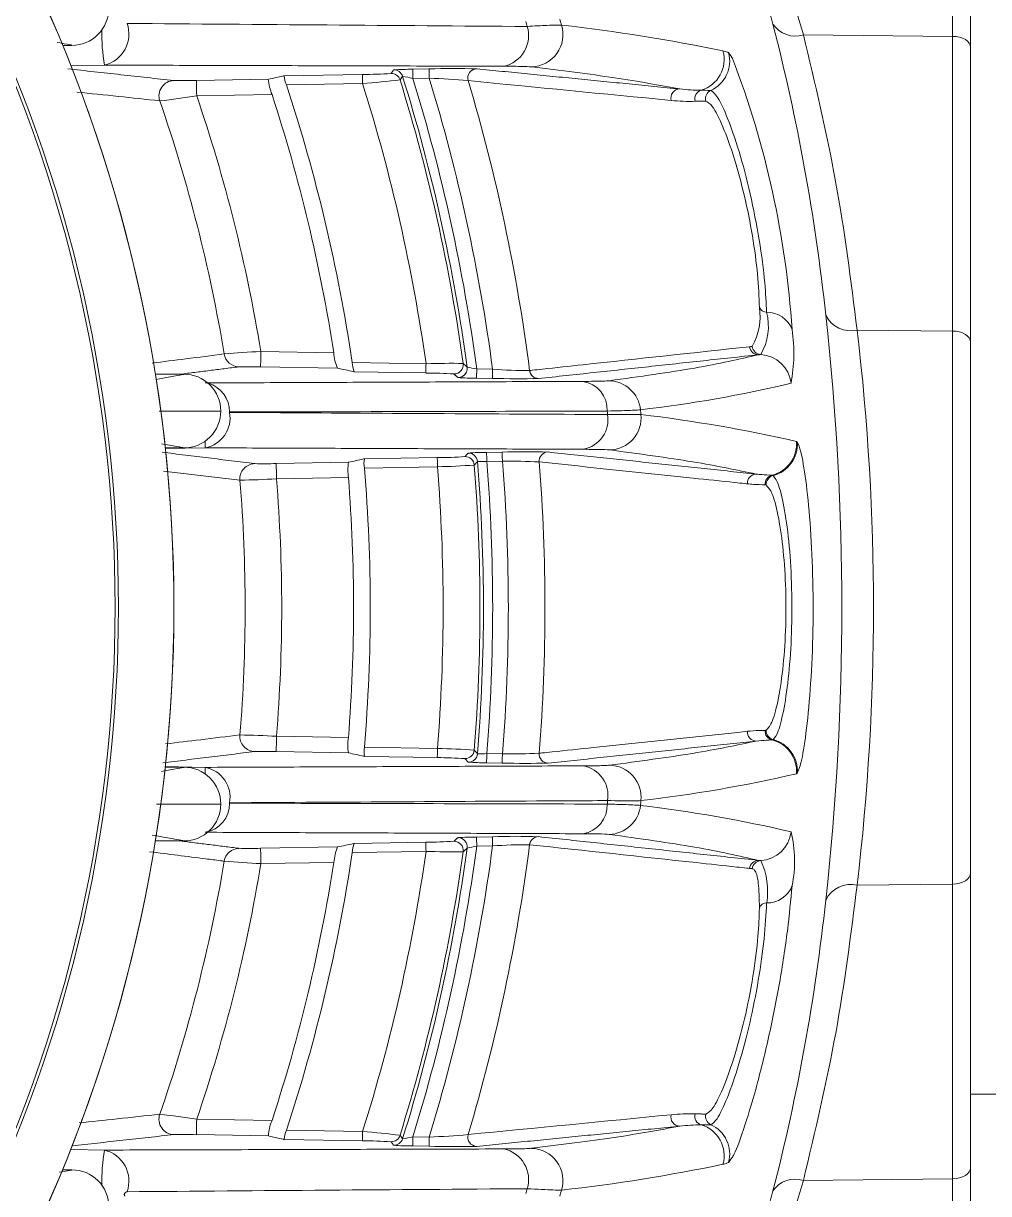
# Model space of a CAD drawing. Extents: x 7 to 113, y 1 to 87.
# Drawn here: x 109.13 to 110.702, y 35.864 to 37.77 of the extents above; entities that cross this region are included whole.
import ezdxf

# ---------------------------------------------------------------- set-up
doc = ezdxf.new("R2010")
doc.units = 0
doc.header["$MEASUREMENT"] = 0
doc.layers.add('OBJECT', color=7, linetype='CONTINUOUS')

msp = doc.modelspace()

# ---------------------------------------------------------------- linework, layer by layer
at = {"layer": 'OBJECT', "lineweight": 15}
for p, q in [((110.6727, 44.9982), (110.6727, 37.1767)), ((110.6432, 37.7485), (110.6432, 37.8687)), ((109.1943, 37.7338), (109.2092, 37.7338)), ((110.4004, 37.7511), (110.6432, 37.7485)), ((110.6432, 37.2685), (110.6432, 37.7485)), ((109.2622, 37.7016), (109.2077, 37.7007)), ((109.7642, 37.695), (109.7907, 37.6954)), ((109.412, 37.6766), (109.5291, 37.6786)), ((109.5549, 37.6843), (109.6823, 37.6865)), ((109.7435, 37.6776), (109.7477, 37.6834)), ((109.791, 37.6804), (109.7644, 37.68)), ((109.6826, 37.6715), (109.5585, 37.6694)), ((109.5351, 37.6537), (109.4124, 37.6516)), ((110.4879, 37.2702), (110.6432, 37.2685)), ((110.6432, 36.3679), (110.6432, 37.2685)), ((109.5169, 37.2352), (109.6357, 37.2331)), ((109.6417, 37.208), (109.5164, 37.2102)), ((109.6655, 37.2174), (109.7859, 37.2153)), ((109.7856, 37.2003), (109.669, 37.2023)), ((109.8685, 37.2068), (109.8942, 37.2064)), ((109.3452, 37.1982), (109.3916, 37.1982)), ((109.894, 37.1914), (109.8682, 37.1918)), ((110.6727, 37.1767), (110.6727, 36.4597)), ((109.3613, 37.0782), (109.3916, 37.0782)), ((109.4263, 37.0784), (109.3614, 37.0773)), ((109.8845, 37.071), (109.91, 37.0714)), ((109.5419, 37.0528), (109.6596, 37.0548)), ((109.6854, 37.0605), (109.8042, 37.0626)), ((109.8045, 37.0476), (109.6854, 37.0455)), ((109.9102, 37.0564), (109.8847, 37.056)), ((109.4827, 37.0257), (109.3586, 37.0406)), ((109.6595, 37.0298), (109.5423, 37.0278)), ((109.5423, 36.6087), (109.6595, 36.6066)), ((109.6854, 36.5909), (109.8045, 36.5889)), ((109.6596, 36.5816), (109.5419, 36.5837)), ((109.8042, 36.5739), (109.6854, 36.5759)), ((109.8847, 36.5805), (109.9102, 36.58)), ((109.3612, 36.5582), (109.3916, 36.5582)), ((109.4263, 36.558), (109.3613, 36.5592)), ((109.91, 36.565), (109.8845, 36.5655)), ((110.6727, 36.4597), (110.6727, 36.0256)), ((109.3451, 36.4382), (109.3916, 36.4382)), ((109.8682, 36.4446), (109.894, 36.4451)), ((109.5164, 36.4262), (109.6417, 36.4284)), ((109.7859, 36.4212), (109.6655, 36.4191)), ((109.669, 36.4341), (109.7856, 36.4362)), ((109.8464, 36.4207), (109.8529, 36.4265)), ((109.8942, 36.4301), (109.8685, 36.4296)), ((109.6357, 36.4033), (109.5169, 36.4012)), ((110.4879, 36.3663), (110.6432, 36.3679)), ((110.6432, 35.8879), (110.6432, 36.3679)), ((110.6727, 36.0256), (110.8607, 36.0256)), ((110.6727, 36.0256), (110.6727, 35.8093)), ((109.4124, 35.9849), (109.5351, 35.9827)), ((109.5585, 35.9671), (109.6826, 35.9649)), ((109.5291, 35.9578), (109.412, 35.9599)), ((109.6823, 35.9499), (109.5549, 35.9521)), ((109.7907, 35.941), (109.7642, 35.9415)), ((109.7644, 35.9565), (109.791, 35.956)), ((109.2622, 35.9348), (109.2073, 35.9358)), ((109.1939, 35.9026), (109.2092, 35.9026)), ((110.4004, 35.8854), (110.6432, 35.8879)), ((110.6432, 35.7677), (110.6432, 35.8879))]:
    msp.add_line(p, q, dxfattribs=at)
at = {"layer": 'OBJECT', "lineweight": 15, "flags": 128}
for points in [[(109.1853, 37.7385), (109.1895, 37.7377), (109.1967, 37.7364), (109.2013, 37.7356), (109.2043, 37.735), (109.2062, 37.7346), (109.2074, 37.7344), (109.2082, 37.7342), (109.2087, 37.7341), (109.209, 37.734), (109.2092, 37.7339), (109.2092, 37.7339), (109.2093, 37.7339), (109.2093, 37.7339), (109.2093, 37.7339), (109.2093, 37.7339), (109.2093, 37.7339), (109.2093, 37.7338), (109.2093, 37.7338), (109.2092, 37.7338), (109.2092, 37.7338), (109.2092, 37.7338), (109.2092, 37.7338), (109.2092, 37.7338), (109.2092, 37.7338), (109.2092, 37.7338), (109.2092, 37.7338)], [(110.6727, 37.7305), (110.6721, 37.734), (110.6705, 37.7373), (110.6677, 37.7404), (110.6641, 37.7432), (110.6596, 37.7454), (110.6545, 37.7471), (110.649, 37.7481), (110.6432, 37.7485)], [(109.7644, 37.68), (109.7644, 37.6829), (109.7643, 37.6856), (109.7643, 37.6882), (109.7643, 37.6905), (109.7642, 37.6923), (109.7642, 37.6937), (109.7642, 37.6946), (109.7642, 37.695)], [(109.791, 37.6804), (109.7909, 37.6833), (109.7909, 37.6861), (109.7908, 37.6887), (109.7908, 37.6909), (109.7907, 37.6928), (109.7907, 37.6942), (109.7907, 37.6951), (109.7907, 37.6954)], [(109.4124, 37.6516), (109.4123, 37.6564), (109.4123, 37.6611), (109.4122, 37.6653), (109.4121, 37.6691), (109.4121, 37.6722), (109.412, 37.6746), (109.412, 37.676), (109.412, 37.6766)], [(109.6826, 37.6715), (109.6825, 37.6744), (109.6825, 37.6772), (109.6824, 37.6798), (109.6824, 37.6821), (109.6823, 37.6839), (109.6823, 37.6853), (109.6823, 37.6862), (109.6823, 37.6865)], [(110.6727, 37.2505), (110.6721, 37.254), (110.6705, 37.2574), (110.6677, 37.2604), (110.6641, 37.2632), (110.6596, 37.2654), (110.6545, 37.2671), (110.649, 37.2681), (110.6432, 37.2685)], [(109.5169, 37.2352), (109.5168, 37.2304), (109.5167, 37.2257), (109.5166, 37.2214), (109.5166, 37.2177), (109.5165, 37.2146), (109.5165, 37.2122), (109.5165, 37.2108), (109.5164, 37.2102)], [(109.7856, 37.2003), (109.7856, 37.2006), (109.7856, 37.2015), (109.7856, 37.2029), (109.7857, 37.2048), (109.7857, 37.207), (109.7858, 37.2096), (109.7858, 37.2124), (109.7859, 37.2153)], [(109.8682, 37.1918), (109.8682, 37.1922), (109.8682, 37.1931), (109.8682, 37.1945), (109.8683, 37.1963), (109.8683, 37.1986), (109.8684, 37.2012), (109.8684, 37.2039), (109.8685, 37.2068)], [(109.894, 37.1914), (109.894, 37.1917), (109.894, 37.1926), (109.894, 37.194), (109.894, 37.1959), (109.8941, 37.1981), (109.8941, 37.2007), (109.8942, 37.2035), (109.8942, 37.2064)], [(109.3459, 37.1898), (109.3517, 37.1908), (109.3658, 37.1933), (109.3751, 37.1949), (109.3811, 37.196), (109.385, 37.1967), (109.3876, 37.1972), (109.3892, 37.1976), (109.3902, 37.1978), (109.3909, 37.1979), (109.3913, 37.198), (109.3915, 37.1981), (109.3917, 37.1981), (109.3917, 37.1982), (109.3918, 37.1982), (109.3918, 37.1982), (109.3918, 37.1982), (109.3918, 37.1982), (109.3917, 37.1982), (109.3917, 37.1982), (109.3917, 37.1982), (109.3917, 37.1982), (109.3917, 37.1982), (109.3917, 37.1982), (109.3916, 37.1982), (109.3916, 37.1982), (109.3916, 37.1982), (109.3916, 37.1982), (109.3916, 37.1982)], [(109.3552, 37.085), (109.3612, 37.084), (109.372, 37.0821), (109.3791, 37.0808), (109.3837, 37.0799), (109.3867, 37.0794), (109.3887, 37.079), (109.3899, 37.0787), (109.3907, 37.0786), (109.3912, 37.0785), (109.3915, 37.0784), (109.3916, 37.0783), (109.3917, 37.0783), (109.3918, 37.0783), (109.3918, 37.0783), (109.3918, 37.0782), (109.3918, 37.0782), (109.3917, 37.0782), (109.3917, 37.0782), (109.3917, 37.0782), (109.3917, 37.0782), (109.3917, 37.0782), (109.3917, 37.0782), (109.3917, 37.0782), (109.3916, 37.0782), (109.3916, 37.0782), (109.3916, 37.0782), (109.3916, 37.0782)], [(109.8847, 37.056), (109.8847, 37.0589), (109.8846, 37.0617), (109.8846, 37.0642), (109.8845, 37.0665), (109.8845, 37.0684), (109.8845, 37.0698), (109.8845, 37.0706), (109.8845, 37.071)], [(109.9102, 37.0564), (109.9102, 37.0593), (109.9101, 37.0621), (109.9101, 37.0647), (109.9101, 37.0669), (109.91, 37.0688), (109.91, 37.0702), (109.91, 37.0711), (109.91, 37.0714)], [(109.5423, 37.0278), (109.5422, 37.0326), (109.5421, 37.0372), (109.5421, 37.0415), (109.542, 37.0453), (109.5419, 37.0484), (109.5419, 37.0507), (109.5419, 37.0522), (109.5419, 37.0528)], [(109.8045, 37.0476), (109.8044, 37.0505), (109.8044, 37.0533), (109.8043, 37.0558), (109.8043, 37.0581), (109.8042, 37.06), (109.8042, 37.0614), (109.8042, 37.0623), (109.8042, 37.0626)], [(109.5423, 36.6087), (109.5422, 36.6038), (109.5421, 36.5992), (109.5421, 36.5949), (109.542, 36.5912), (109.5419, 36.588), (109.5419, 36.5857), (109.5419, 36.5842), (109.5419, 36.5837)], [(109.8042, 36.5739), (109.8042, 36.5742), (109.8042, 36.5751), (109.8042, 36.5765), (109.8043, 36.5783), (109.8043, 36.5806), (109.8044, 36.5832), (109.8044, 36.586), (109.8045, 36.5889)], [(109.8684, 36.5753), (109.8692, 36.5775), (109.8697, 36.5803)], [(109.8845, 36.5655), (109.8845, 36.5658), (109.8845, 36.5667), (109.8845, 36.5681), (109.8845, 36.57), (109.8846, 36.5722), (109.8846, 36.5748), (109.8847, 36.5776), (109.8847, 36.5805)], [(109.91, 36.565), (109.91, 36.5654), (109.91, 36.5662), (109.91, 36.5676), (109.9101, 36.5695), (109.9101, 36.5718), (109.9101, 36.5743), (109.9102, 36.5771), (109.9102, 36.58)], [(109.3552, 36.5514), (109.3658, 36.5533), (109.3751, 36.5549), (109.3811, 36.556), (109.385, 36.5567), (109.3876, 36.5572), (109.3892, 36.5576), (109.3902, 36.5578), (109.3909, 36.5579), (109.3913, 36.558), (109.3915, 36.5581), (109.3917, 36.5581), (109.3917, 36.5582), (109.3918, 36.5582), (109.3918, 36.5582), (109.3918, 36.5582), (109.3918, 36.5582), (109.3917, 36.5582), (109.3917, 36.5582), (109.3917, 36.5582), (109.3917, 36.5582), (109.3917, 36.5582), (109.3917, 36.5582), (109.3916, 36.5582), (109.3916, 36.5582), (109.3916, 36.5582), (109.3916, 36.5582), (109.3916, 36.5582)], [(109.3397, 36.4477), (109.3446, 36.4469), (109.3612, 36.444), (109.372, 36.4421), (109.3791, 36.4408), (109.3837, 36.4399), (109.3867, 36.4394), (109.3887, 36.439), (109.3899, 36.4387), (109.3907, 36.4386), (109.3912, 36.4385), (109.3915, 36.4384), (109.3916, 36.4383), (109.3917, 36.4383), (109.3918, 36.4383), (109.3918, 36.4383), (109.3918, 36.4382), (109.3918, 36.4382), (109.3917, 36.4382), (109.3917, 36.4382), (109.3917, 36.4382), (109.3917, 36.4382), (109.3917, 36.4382), (109.3917, 36.4382), (109.3917, 36.4382), (109.3916, 36.4382), (109.3916, 36.4382), (109.3916, 36.4382), (109.3916, 36.4382)], [(109.8685, 36.4296), (109.8684, 36.4325), (109.8684, 36.4353), (109.8683, 36.4379), (109.8683, 36.4401), (109.8682, 36.442), (109.8682, 36.4434), (109.8682, 36.4443), (109.8682, 36.4446)], [(109.8942, 36.4301), (109.8942, 36.4329), (109.8941, 36.4357), (109.8941, 36.4383), (109.894, 36.4406), (109.894, 36.4424), (109.894, 36.4438), (109.894, 36.4447), (109.894, 36.4451)], [(109.5169, 36.4012), (109.5168, 36.4061), (109.5167, 36.4107), (109.5166, 36.415), (109.5166, 36.4188), (109.5165, 36.4219), (109.5165, 36.4242), (109.5165, 36.4257), (109.5164, 36.4262)], [(109.7859, 36.4212), (109.7858, 36.4241), (109.7858, 36.4269), (109.7857, 36.4294), (109.7857, 36.4317), (109.7856, 36.4336), (109.7856, 36.435), (109.7856, 36.4358), (109.7856, 36.4362)], [(110.6727, 36.3859), (110.6721, 36.3824), (110.6705, 36.3791), (110.6677, 36.376), (110.6641, 36.3733), (110.6596, 36.3711), (110.6545, 36.3694), (110.649, 36.3683), (110.6432, 36.3679)], [(109.4124, 35.9849), (109.4123, 35.98), (109.4123, 35.9754), (109.4122, 35.9711), (109.4121, 35.9673), (109.4121, 35.9642), (109.412, 35.9619), (109.412, 35.9604), (109.412, 35.9599)], [(109.6823, 35.9499), (109.6823, 35.9502), (109.6823, 35.9511), (109.6823, 35.9525), (109.6824, 35.9544), (109.6824, 35.9567), (109.6825, 35.9592), (109.6825, 35.962), (109.6826, 35.9649)], [(109.7642, 35.9415), (109.7642, 35.9418), (109.7642, 35.9427), (109.7642, 35.9441), (109.7643, 35.946), (109.7643, 35.9482), (109.7643, 35.9508), (109.7644, 35.9536), (109.7644, 35.9565)], [(109.7907, 35.941), (109.7907, 35.9414), (109.7907, 35.9422), (109.7907, 35.9436), (109.7908, 35.9455), (109.7908, 35.9478), (109.7909, 35.9503), (109.7909, 35.9531), (109.791, 35.956)], [(110.6727, 35.9059), (110.6721, 35.9024), (110.6705, 35.8991), (110.6677, 35.896), (110.6641, 35.8933), (110.6596, 35.8911), (110.6545, 35.8894), (110.649, 35.8883), (110.6432, 35.8879)], [(109.1892, 35.8987), (109.1926, 35.8993), (109.1986, 35.9004), (109.2026, 35.9011), (109.2051, 35.9016), (109.2067, 35.9019), (109.2078, 35.9022), (109.2084, 35.9023), (109.2088, 35.9024), (109.2091, 35.9025), (109.2092, 35.9025), (109.2093, 35.9025), (109.2093, 35.9026), (109.2093, 35.9026), (109.2093, 35.9026), (109.2093, 35.9026), (109.2093, 35.9026), (109.2093, 35.9026), (109.2092, 35.9026), (109.2092, 35.9026), (109.2092, 35.9026), (109.2092, 35.9026), (109.2092, 35.9026), (109.2092, 35.9026), (109.2092, 35.9026), (109.2092, 35.9026), (109.2092, 35.9026)]]:
    msp.add_lwpolyline(points, dxfattribs=at)
at = {"layer": 'OBJECT', "lineweight": 15}
for centre, radius, start, end in [((106.9722, 36.8187), 2.3074, 332.557, 27.443), ((106.9722, 36.8187), 2.3128, 332.557, 27.443), ((106.9722, 36.8187), 2.4031, 333.8964, 26.1036), ((106.9722, 36.8187), 2.4032, 0, 26.1036), ((109.2092, 37.7938), 0.06, 269.9724, 0.0276), ((106.9727, 36.8182), 3.1248, 17.6308, 17.7829), ((106.9727, 36.8182), 3.1787, 17.364, 17.5454), ((109.5569, 37.7521), 0.299, 178.5816, 189.7199), ((109.2501, 37.7521), 0.0519, 283.406, 19.6377), ((113.1476, 505.4474), 467.6937, 269.528516, 269.608351), ((109.9017, 37.7498), 0.0512, 282.3926, 16.906), ((109.9564, 37.7513), 0.0525, 271.4585, 17.2007), ((109.6726, 34.8379), 2.948, 78.3204, 83.4956), ((107.0996, 36.9335), 3.3567, 6.1733, 14.4008), ((110.3869, 37.792), 0.0431, 213.2466, 288.3213), ((110.2187, 37.711), 0.0526, 286.9459, 15.2622), ((110.2278, 37.7083), 0.0526, 294.4662, 15.1018), ((109.7669, 37.1583), 0.5366, 90.288, 93.6085), ((109.8326, 36.522), 1.1741, 88.2528, 92.0465), ((109.8688, 37.6806), 0.015, 91.4517, 196.4325), ((109.8688, 37.6806), 0.015, 91.5891, 196.4098), ((108.8707, 37.1705), 1.5146, 3.8017, 20.9653), ((109.3759, 37.6515), 0.025, 91.5016, 198.9274), ((109.3912, 38.5202), 0.8438, 268.9164, 271.4087), ((109.6165, 37.6865), 0.0878, 185.1316, 201.9003), ((109.5929, 37.6856), 0.038, 181.9097, 205.2232), ((109.6861, 38.2622), 0.5757, 269.6243, 274.2707), ((109.5918, 38.9003), 1.2321, 274.2224, 277.0717), ((109.7292, 37.6731), 0.015, 17.2459, 90.9849), ((109.7334, 37.6789), 0.015, 17.3288, 90.9869), ((106.9727, 36.8182), 2.901, 7.876, 17.2309), ((106.9727, 36.8182), 2.9067, 7.7442, 17.3155), ((109.724, 37.5239), 0.1612, 75.4687, 81.5515), ((106.9727, 36.8182), 2.9217, 7.6436, 17.1539), ((109.7588, 36.6772), 1.0037, 84.5347, 88.1649), ((106.9727, 36.8182), 2.9472, 7.5683, 17.0106), ((106.9727, 36.8182), 3.0068, 7.3777, 16.5831), ((93.0211, -136.2381), 174.7272, 84.362623, 84.471518), ((109.8549, 37.6749), 0.00156, 105.815, 107.2547), ((106.9727, 36.8182), 3.0068, 7.3777, 16.5831), ((101.3158, -36.8908), 74.9662, 83.845992, 83.949685), ((106.9727, 36.8182), 2.7223, 8.4312, 18.2199), ((106.9727, 36.8182), 2.841, 8.0335, 17.479), ((110.1995, 37.6478), 0.015, 91.564, 194.2876), ((110.2385, 37.6464), 0.015, 107.3187, 194.1902), ((110.2559, 37.6468), 0.015, 114.9097, 194.0521), ((109.0654, 39.963), 2.3374, 277.0509, 278.5391), ((106.9727, 36.8182), 2.5186, 9.4377, 19.1243), ((106.9727, 36.8182), 2.5781, 9.3077, 18.8592), ((106.9727, 36.8182), 2.6951, 8.8556, 18.0596), ((110.2289, 37.2926), 0.1009, 330.8197, 8.265), ((110.341, 37.3126), 0.0134, 204.0691, 267.8153), ((110.2518, 37.2764), 0.0916, 329.8216, 14.4286), ((110.3414, 37.2559), 0.0433, 20.2316, 91.156), ((106.1023, 36.8182), 4.3606, 353.7294, 6.2706), ((110.4778, 37.3147), 0.0457, 206.2361, 282.7695), ((110.1173, 37.2323), 0.2675, 349.4726, 8.2887), ((106.6574, 36.8182), 3.8571, 353.2712, 6.7288), ((110.3274, 37.2448), 0.0149, 186.9997, 268.6159), ((110.3319, 37.2452), 0.0149, 186.9843, 266.5632), ((109.5973, 35.5833), 1.6539, 92.7876, 94.8605), ((109.4818, 37.2352), 0.0249, 189.2364, 268.6972), ((109.7065, 37.2367), 0.0709, 182.8781, 203.8424), ((110.3281, 37.1779), 0.0525, 6.1133, 86.8308), ((109.4977, 36.6831), 0.5274, 87.9591, 91.7861), ((109.7232, 37.2228), 0.0579, 185.3858, 200.7202), ((109.781, 36.4026), 0.7976, 86.3911, 89.6726), ((109.8255, 36.0505), 1.1655, 88.973, 91.948), ((109.8315, 37.2137), 0.015, 269.0261, 7.8494), ((109.838, 37.2079), 0.015, 269.0244, 335.6521), ((109.8385, 37.2071), 0.0142, 278.2387, 337.8474), ((104.1396, 30.8126), 8.5771, 48.23221, 48.29085), ((109.838, 37.2079), 0.015, 335.6414, 7.725), ((109.8848, 37.3306), 0.1248, 255.204, 262.4839), ((109.9532, 38.0442), 0.8399, 265.9751, 270.0959), ((109.9694, 37.2062), 0.015, 187.2173, 268.7016), ((109.9694, 37.2062), 0.0149, 187.1269, 268.6168), ((109.955, 37.201), 0.00335, 96.9477, 97.6203), ((109.3916, 37.1383), 0.06, 359.9724, 90.0276), ((109.4176, 37.1373), 0.0482, 359.3549, 73.7487), ((109.8662, 37.5754), 0.3836, 265.7579, 270.3042), ((109.9347, 38.6981), 1.5072, 268.4517, 271.308), ((110.0339, 37.14), 0.0471, 357.8401, 80.9467), ((110.0829, 37.1352), 0.0524, 5.6743, 88.6973), ((109.8923, 39.2407), 2.1143, 276.5931, 283.3453), ((109.3916, 37.1382), 0.06, 269.972, 0.028), ((109.4172, 37.1271), 0.0495, 280.5999, 10.4822), ((109.4659, 37.1364), 0.000375, 106.4232, 268.1364), ((110.033, 37.1244), 0.0492, 280.3883, 9.5391), ((106.9727, 36.8182), 3.1248, 5.7738, 5.8783), ((110.0836, 37.1274), 0.0525, 271.3645, 5.6754), ((106.9727, 36.8182), 3.1787, 5.6762, 5.8165), ((109.8449, 34.6899), 2.46, 77.2189, 83.2081), ((110.3367, 37.0848), 0.0525, 283.7623, 4.4774), ((110.3379, 37.0842), 0.0527, 284.5221, 4.0616), ((109.8874, 36.553), 0.518, 90.3206, 93.6427), ((109.8547, 37.0549), 0.015, 4.7136, 90.9819), ((109.9496, 35.9512), 1.1209, 88.2058, 92.0246), ((109.985, 37.0566), 0.015, 91.3595, 184.5379), ((109.9851, 37.0566), 0.015, 91.4659, 184.5728), ((109.5076, 37.0277), 0.025, 91.3777, 184.7406), ((109.5228, 37.824), 0.7715, 268.8239, 271.4124), ((109.7486, 37.0421), 0.0899, 171.8458, 187.8275), ((109.7237, 37.053), 0.0389, 168.9134, 191.118), ((109.8072, 37.6258), 0.5633, 269.6904, 274.2732), ((109.7798, 38.238), 1.1907, 271.1886, 274.0775), ((106.9727, 36.8182), 2.841, 355.3693, 4.6307), ((109.8495, 37.0491), 0.015, 4.6087, 90.9816), ((104.0892, 42.2618), 7.779, 317.93704, 317.99471), ((106.9727, 36.8182), 2.901, 355.4106, 4.5894), ((109.8758, 36.9419), 0.1144, 85.5062, 93.0546), ((106.9727, 36.8182), 2.9067, 355.3046, 4.6954), ((106.9727, 36.8182), 2.9217, 355.3325, 4.6675), ((109.9256, 36.2024), 0.8542, 87.011, 91.0269), ((106.9727, 36.8182), 2.9472, 355.3642, 4.6358), ((106.9727, 36.8182), 3.0068, 355.4759, 4.5241), ((109.97, 37.0573), 0.0019, 274.1382, 275.3178), ((106.9727, 36.8182), 3.0068, 355.4759, 4.5241), ((109.4378, 39.1297), 2.1045, 271.222, 272.8451), ((106.9727, 36.8182), 2.5781, 355.3379, 4.6621), ((106.9727, 36.8182), 2.6951, 355.497, 4.503), ((106.9727, 36.8182), 2.7223, 355.2106, 4.7894), ((110.3241, 37.0207), 0.015, 91.4548, 183.526), ((110.3529, 37.0193), 0.015, 104.0851, 183.5487), ((110.355, 37.0186), 0.0151, 105.1707, 182.8192), ((106.9727, 36.8182), 2.5186, 355.2757, 4.7243), ((106.9722, 36.8187), 2.4032, 333.8964, 0), ((109.5076, 36.6087), 0.025, 175.2587, 268.6235), ((109.4467, 34.7557), 1.8554, 87.0459, 88.887), ((110.3241, 36.6158), 0.015, 176.474, 268.5452), ((110.3529, 36.6172), 0.015, 176.4513, 255.9149), ((110.355, 36.6178), 0.0151, 177.1808, 254.8293), ((109.7241, 36.5943), 0.0658, 169.2114, 191.1153), ((109.738, 36.5834), 0.0531, 171.8601, 188.1085), ((110.3367, 36.5516), 0.0525, 355.5221, 76.2382), ((110.3379, 36.5522), 0.0527, 355.9384, 75.4779), ((109.5233, 36.058), 0.526, 87.983, 91.7797), ((109.7998, 35.7969), 0.777, 86.3573, 89.6791), ((109.7791, 35.3835), 1.2056, 85.9404, 88.7935), ((109.8495, 36.5873), 0.015, 269.0184, 355.3913), ((109.8547, 36.5815), 0.015, 269.0259, 335.4409), ((104.0651, 31.3528), 7.8115, 42.00541, 42.06284), ((109.8758, 36.6932), 0.1131, 266.8993, 274.5399), ((109.9255, 37.4383), 0.8584, 268.9828, 272.9788), ((109.985, 36.5799), 0.015, 175.4621, 268.6405), ((109.97, 36.5792), 0.0019, 84.6822, 85.8618), ((109.9851, 36.5799), 0.015, 175.4272, 268.5341), ((109.3916, 36.4983), 0.06, 359.9719, 90.0281), ((109.7966, 36.5463), 0.3704, 178.1838, 179.901), ((109.4172, 36.5094), 0.0495, 349.5178, 79.4001), ((109.8824, 36.9407), 0.3752, 265.7251, 270.3115), ((109.9503, 38.0526), 1.4881, 268.4466, 271.323), ((110.033, 36.512), 0.0492, 350.4609, 79.6117), ((110.0836, 36.509), 0.0525, 354.3248, 88.6355), ((109.8672, 38.817), 2.3287, 276.6228, 282.95), ((109.3916, 36.4982), 0.06, 269.9717, 0.028), ((109.419, 36.4986), 0.0468, 278.9258, 1.2809), ((109.4659, 36.5), 0.000377, 93.1948, 252.2456), ((110.0339, 36.4964), 0.0471, 279.0525, 2.1603), ((106.9727, 36.8182), 3.1248, 354.1217, 354.2262), ((110.0829, 36.5013), 0.0524, 271.303, 354.3254), ((106.9727, 36.8182), 3.1787, 354.1835, 354.3238), ((109.8712, 34.2756), 2.2361, 76.8389, 83.2228), ((109.7887, 37.011), 0.5748, 269.691, 274.2453), ((109.8315, 36.4227), 0.015, 352.1502, 90.9742), ((109.8713, 35.9128), 0.5318, 90.3297, 93.6082), ((109.838, 36.4286), 0.015, 352.2812, 90.9756), ((109.9339, 35.3261), 1.1196, 88.1974, 92.0428), ((109.9694, 36.4302), 0.015, 91.2971, 172.7839), ((109.9694, 36.4303), 0.0149, 91.3832, 172.8731), ((110.3281, 36.4586), 0.0525, 273.1692, 353.8867), ((110.1885, 36.4055), 0.1976, 348.3351, 13.9035), ((109.4818, 36.4012), 0.0249, 91.3023, 170.7641), ((109.4971, 37.2048), 0.7788, 268.8317, 271.4231), ((106.9727, 36.8182), 2.7223, 341.7801, 351.5688), ((109.7337, 36.3933), 0.0985, 159.1163, 174.1636), ((109.7074, 36.4173), 0.0419, 156.3061, 177.5879), ((106.9727, 36.8182), 2.841, 342.521, 351.9665), ((106.9727, 36.8182), 2.901, 342.7691, 352.124), ((106.9727, 36.8182), 2.9067, 342.6845, 352.2558), ((106.9727, 36.8182), 2.9217, 342.8461, 352.3564), ((109.8253, 37.5671), 1.1466, 268.0275, 271.0515), ((106.9727, 36.8182), 2.9472, 342.9894, 352.4317), ((109.8852, 36.3039), 0.1268, 97.5745, 104.7376), ((106.9727, 36.8182), 3.0068, 343.4169, 352.6223), ((106.9727, 36.8182), 3.0068, 343.4169, 352.6223), ((109.9527, 35.6064), 0.8257, 89.8687, 94.0603), ((109.955, 36.4354), 0.00335, 262.3797, 263.0523), ((106.9727, 36.8182), 2.5186, 340.8757, 350.5623), ((106.9727, 36.8182), 2.5781, 341.1408, 350.6923), ((109.6113, 38.2625), 1.8636, 265.2561, 267.0957), ((106.9727, 36.8182), 2.6951, 341.9404, 351.1444), ((110.3274, 36.3917), 0.0149, 91.3828, 173.0016), ((110.3319, 36.3912), 0.0149, 93.4368, 173.0157), ((110.226, 36.3565), 0.1162, 350.4527, 25.2971), ((110.3414, 36.3805), 0.0433, 268.844, 339.7684), ((110.4778, 36.3218), 0.0457, 77.2302, 153.7642), ((107.0998, 36.7029), 3.3565, 345.599, 353.8269), ((110.341, 36.3239), 0.0134, 92.1835, 155.932), ((109.3759, 35.985), 0.025, 161.0723, 268.4992), ((109.1106, 34.0039), 2.0039, 81.3376, 83.0735), ((109.5933, 35.9556), 0.0642, 154.9903, 177.9778), ((93.7878, 202.0326), 166.8479, 275.52586, 275.639898), ((110.1995, 35.9887), 0.015, 165.712, 268.4381), ((110.2385, 35.9901), 0.015, 165.8125, 252.6778), ((110.2559, 35.9897), 0.015, 165.948, 245.0902), ((109.392, 35.4027), 0.5575, 87.9506, 91.7233), ((109.6065, 35.9476), 0.0519, 157.9143, 174.9523), ((109.5907, 34.7244), 1.2439, 82.9418, 85.7641), ((110.2187, 35.9255), 0.0526, 344.7375, 73.0548), ((110.2278, 35.9282), 0.0526, 344.8981, 65.5338), ((109.6783, 35.1453), 0.8046, 86.3902, 89.714), ((109.7292, 35.9633), 0.015, 269.016, 342.7532), ((109.7334, 35.9576), 0.015, 269.014, 342.6703), ((109.7617, 36.3257), 0.3842, 265.7323, 270.3712), ((109.7243, 36.111), 0.1597, 278.4201, 284.5597), ((109.7561, 37.0018), 1.0464, 271.9092, 275.3912), ((109.8688, 35.9558), 0.015, 163.5685, 268.5465), ((109.8688, 35.9558), 0.015, 163.5901, 268.4102), ((109.8543, 35.9597), 0.000362, 70.365, 76.5654), ((109.5671, 35.8836), 0.3092, 170.4741, 181.2276), ((109.2501, 35.8843), 0.0519, 340.3625, 76.5938), ((109.8338, 37.561), 1.6206, 268.4757, 271.2241), ((109.9017, 35.8867), 0.0512, 343.0942, 77.6072), ((109.9564, 35.8851), 0.0525, 342.7994, 88.5416), ((109.6858, 38.716), 2.8645, 276.429, 281.755), ((109.2092, 35.8426), 0.06, 359.9726, 90.0274), ((110.3869, 35.8445), 0.0431, 71.6796, 146.753), ((113.3768, -462.2333), 498.1169, 90.394087, 90.469046), ((106.9727, 36.8182), 3.1248, 342.2171, 342.3692), ((106.9727, 36.8182), 3.1787, 342.4546, 342.636)]:
    msp.add_arc(centre, radius, start, end, dxfattribs=at)
for points in [[(110.3508, 37.7684), (110.3337, 37.8343)], [(110.383, 37.8082), (110.4004, 37.7511)], [(110.2786, 37.722), (110.2851, 37.7124)], [(109.2023, 37.6956), (109.3753, 37.6765)], [(109.9127, 37.6998), (109.2622, 37.7016)], [(109.8684, 37.6956), (110.1991, 37.6628)], [(109.7289, 37.6881), (109.7331, 37.6939)], [(110.2413, 37.6431), (110.2239, 37.6427)], [(110.3126, 37.243), (110.3171, 37.2434)], [(110.3271, 37.2299), (109.9691, 37.1912)], [(110.331, 37.2303), (110.3271, 37.2299)], [(109.4812, 37.2103), (109.3853, 37.1982)], [(109.4262, 37.1841), (110.0414, 37.1866)], [(109.8378, 37.1929), (109.8312, 37.1987)], [(109.4516, 37.1382), (109.3511, 37.1382)], [(110.3891, 37.0889), (110.3904, 37.088)], [(109.3562, 37.0712), (109.507, 37.0527)], [(110.0419, 37.076), (109.4263, 37.0784)], [(109.8492, 37.0641), (109.8545, 37.0699)], [(109.9847, 37.0716), (110.3237, 37.0356)], [(110.3492, 37.0338), (110.3511, 37.0332)], [(110.3399, 37.0179), (110.3379, 37.0183)], [(110.341, 37.0162), (110.3399, 37.0179)], [(110.3379, 36.6181), (110.3399, 36.6186)], [(110.3237, 36.6008), (109.9847, 36.5649)], [(110.3511, 36.6032), (110.3492, 36.6027)], [(109.507, 36.5838), (109.3572, 36.5654)], [(109.8545, 36.5665), (109.8492, 36.5723)], [(109.4263, 36.558), (110.0419, 36.5605)], [(110.3904, 36.5485), (110.3891, 36.5475)], [(109.4516, 36.4982), (109.3472, 36.4982)], [(109.3853, 36.4382), (109.4812, 36.4262)], [(110.0414, 36.4499), (109.4262, 36.4523)], [(109.8312, 36.4377), (109.8378, 36.4436)], [(109.9691, 36.4452), (110.3271, 36.4066)], [(110.3271, 36.4066), (110.331, 36.4061)], [(110.3171, 36.393), (110.3126, 36.3935)], [(110.2239, 35.9938), (110.2413, 35.9933)], [(110.1991, 35.9737), (109.8684, 35.9408)], [(109.3753, 35.96), (109.2093, 35.9416)], [(109.7331, 35.9426), (109.7289, 35.9483)], [(109.2622, 35.9348), (109.9127, 35.9366)], [(110.2851, 35.924), (110.2786, 35.9145)], [(110.4004, 35.8854), (110.383, 35.8283)], [(110.3337, 35.8022), (110.3508, 35.8681)]]:
    msp.add_open_spline(points, degree=1, dxfattribs=at)
for points, knots in [([(109.9507, 37.7647), (109.9624, 37.7653), (109.9906, 37.7668), (110.0006, 37.7668), (110.0066, 37.7669)], [0, 0, 0, 0, 0.414329, 1, 1, 1, 1]), ([(110.4004, 37.7511), (110.4194, 37.6715), (110.4573, 37.5121), (110.4777, 37.3509), (110.4879, 37.2702)], [0, 0, 0, 0, 0.499145, 1, 1, 1, 1]), ([(110.2694, 37.7248), (110.272, 37.7241), (110.2751, 37.7234), (110.2782, 37.7222), (110.2786, 37.722)], [0, 0, 0, 0, 0.853893, 1, 1, 1, 1]), ([(109.9577, 37.6988), (109.9529, 37.6991), (109.9448, 37.6996), (109.9221, 37.6998), (109.9127, 37.6998)], [0, 0, 0, 0, 0.584807, 1, 1, 1, 1]), ([(110.1991, 37.6628), (110.1659, 37.6689), (110.0996, 37.6812), (110.005, 37.693), (109.9577, 37.6988)], [0, 0, 0, 0, 0.499851, 1, 1, 1, 1]), ([(109.5549, 37.6843), (109.5544, 37.6842), (109.5458, 37.6823), (109.5372, 37.6804), (109.5291, 37.6786)], [0, 0, 0, 0, 0.049073, 1, 1, 1, 1]), ([(110.1991, 37.6628), (110.205, 37.6622), (110.2168, 37.661), (110.2283, 37.6608), (110.234, 37.6607)], [0, 0, 0, 0, 0.499849, 1, 1, 1, 1]), ([(110.234, 37.6607), (110.2384, 37.6606), (110.2436, 37.6606), (110.2488, 37.6604), (110.2496, 37.6604)], [0, 0, 0, 0, 0.856217, 1, 1, 1, 1]), ([(110.2496, 37.6604), (110.2531, 37.6579), (110.2602, 37.653), (110.277, 37.6168), (110.2958, 37.5628), (110.3143, 37.4931), (110.329, 37.4176), (110.338, 37.3494), (110.3398, 37.3146), (110.3405, 37.2992)], [0, 0, 0, 0, 0.14155, 0.283786, 0.432636, 0.585436, 0.737167, 0.884056, 1, 1, 1, 1]), ([(110.2239, 37.6427), (110.2175, 37.6426), (110.2047, 37.6424), (110.1915, 37.6435), (110.1849, 37.6441)], [0, 0, 0, 0, 0.500175, 1, 1, 1, 1]), ([(110.3288, 37.3071), (110.3281, 37.3244), (110.3267, 37.3591), (110.318, 37.4238), (110.3047, 37.49), (110.2876, 37.5528), (110.2691, 37.6039), (110.2522, 37.6372), (110.2448, 37.6412), (110.2413, 37.6431)], [0, 0, 0, 0, 0.138029, 0.276202, 0.417078, 0.56297, 0.714021, 0.86692, 1, 1, 1, 1]), ([(109.9546, 37.2043), (109.956, 37.2045), (109.9629, 37.2052), (109.9919, 37.2083), (110.1098, 37.2211), (110.2222, 37.2332), (110.3126, 37.243)], [0, 0, 0, 0, 0.011559, 0.057797, 0.242748, 1, 1, 1, 1]), ([(109.3398, 37.2164), (109.3581, 37.2187), (109.3972, 37.2236), (109.4364, 37.2286), (109.4572, 37.2312)], [0, 0, 0, 0, 0.467884, 1, 1, 1, 1]), ([(110.0841, 37.1876), (110.1335, 37.1944), (110.2322, 37.2082), (110.2955, 37.2226), (110.3271, 37.2299)], [0, 0, 0, 0, 0.499822, 1, 1, 1, 1]), ([(109.6417, 37.208), (109.6503, 37.2062), (109.6595, 37.2043), (109.6686, 37.2024), (109.669, 37.2023)], [0, 0, 0, 0, 0.950927, 1, 1, 1, 1]), ([(110.0414, 37.1866), (110.0539, 37.1867), (110.0749, 37.1868), (110.0815, 37.1874), (110.0841, 37.1876)], [0, 0, 0, 0, 0.595856, 1, 1, 1, 1]), ([(110.081, 37.1382), (110.0589, 37.1382), (109.9485, 37.1379), (109.7435, 37.1374), (109.5604, 37.137), (109.4658, 37.1368)], [0, 0, 0, 0, 0.10781, 0.539052, 1, 1, 1, 1]), ([(109.4659, 37.1361), (109.488, 37.1359), (109.5987, 37.1353), (109.804, 37.1341), (109.987, 37.1331), (110.0816, 37.1326)], [0, 0, 0, 0, 0.107776, 0.53888, 1, 1, 1, 1]), ([(110.135, 37.1404), (110.1317, 37.1401), (110.1235, 37.1394), (110.0969, 37.1387), (110.081, 37.1382)], [0, 0, 0, 0, 0.40422, 1, 1, 1, 1]), ([(110.0816, 37.1326), (110.0927, 37.1327), (110.1203, 37.1331), (110.13, 37.1328), (110.1358, 37.1326)], [0, 0, 0, 0, 0.40122, 1, 1, 1, 1]), ([(109.4263, 37.0784), (109.4263, 37.0791), (109.4262, 37.0803), (109.4262, 37.0869), (109.4261, 37.0895)], [0, 0, 0, 0, 0.612888, 1, 1, 1, 1]), ([(110.3904, 37.088), (110.3923, 37.0838), (110.3965, 37.0745), (110.4044, 37.0288), (110.4116, 36.9589), (110.4161, 36.8729), (110.4166, 36.7808), (110.4127, 36.6923), (110.4058, 36.6186), (110.3975, 36.5653), (110.3928, 36.5541), (110.3904, 36.5485)], [0, 0, 0, 0, 0.092377, 0.205904, 0.319098, 0.43222, 0.545967, 0.660462, 0.7748, 0.887588, 1, 1, 1, 1]), ([(110.0849, 37.075), (110.0802, 37.0753), (110.0725, 37.0758), (110.0507, 37.0759), (110.0419, 37.076)], [0, 0, 0, 0, 0.598694, 1, 1, 1, 1]), ([(110.3237, 37.0356), (110.2917, 37.0423), (110.2277, 37.0558), (110.1325, 37.0686), (110.0849, 37.075)], [0, 0, 0, 0, 0.499844, 1, 1, 1, 1]), ([(109.6854, 37.0605), (109.685, 37.0604), (109.6764, 37.0585), (109.6678, 37.0566), (109.6596, 37.0548)], [0, 0, 0, 0, 0.049073, 1, 1, 1, 1]), ([(110.3091, 37.0198), (110.3078, 37.0199), (110.3008, 37.0206), (110.2714, 37.0237), (110.1599, 37.0355), (110.0538, 37.0466), (109.9701, 37.0554)], [0, 0, 0, 0, 0.012391, 0.061957, 0.260221, 1, 1, 1, 1]), ([(110.3237, 37.0356), (110.3267, 37.0353), (110.3352, 37.0343), (110.3437, 37.034), (110.3492, 37.0338)], [0, 0, 0, 0, 0.346407, 1, 1, 1, 1]), ([(110.3511, 37.0332), (110.3542, 37.0291), (110.3605, 37.0207), (110.3702, 36.9788), (110.3779, 36.9203), (110.382, 36.8499), (110.3817, 36.7765), (110.3771, 36.7081), (110.3691, 36.6521), (110.3598, 36.6142), (110.3539, 36.6067), (110.3511, 36.6032)], [0, 0, 0, 0, 0.112903, 0.225921, 0.339461, 0.452247, 0.563693, 0.674533, 0.786075, 0.898937, 1, 1, 1, 1]), ([(110.3379, 37.0183), (110.3317, 37.0184), (110.3221, 37.0185), (110.3125, 37.0194), (110.3091, 37.0198)], [0, 0, 0, 0, 0.653616, 1, 1, 1, 1]), ([(110.3399, 36.6186), (110.3433, 36.6223), (110.35, 36.6298), (110.3601, 36.6685), (110.368, 36.7227), (110.3723, 36.7881), (110.372, 36.8562), (110.3673, 36.9198), (110.3593, 36.9717), (110.3498, 37.0066), (110.3438, 37.0132), (110.341, 37.0162)], [0, 0, 0, 0, 0.114394, 0.228892, 0.343583, 0.457148, 0.569122, 0.680467, 0.792717, 0.906647, 1, 1, 1, 1]), ([(109.3618, 36.5962), (109.3809, 36.5985), (109.4212, 36.6034), (109.4614, 36.6082), (109.4827, 36.6108)], [0, 0, 0, 0, 0.471417, 1, 1, 1, 1]), ([(109.9701, 36.581), (109.9715, 36.5812), (109.9786, 36.5819), (110.008, 36.585), (110.1197, 36.5967), (110.2256, 36.6079), (110.3091, 36.6167)], [0, 0, 0, 0, 0.012392, 0.061958, 0.260221, 1, 1, 1, 1]), ([(110.3091, 36.6167), (110.3154, 36.6173), (110.3251, 36.6181), (110.3346, 36.6181), (110.3379, 36.6181)], [0, 0, 0, 0, 0.653613, 1, 1, 1, 1]), ([(110.0849, 36.5615), (110.1325, 36.5679), (110.2277, 36.5807), (110.2917, 36.5941), (110.3237, 36.6008)], [0, 0, 0, 0, 0.499843, 1, 1, 1, 1]), ([(110.3492, 36.6027), (110.3463, 36.6026), (110.3378, 36.6023), (110.3293, 36.6014), (110.3237, 36.6008)], [0, 0, 0, 0, 0.346361, 1, 1, 1, 1]), ([(109.6596, 36.5816), (109.6678, 36.5798), (109.6764, 36.5779), (109.685, 36.576), (109.6854, 36.5759)], [0, 0, 0, 0, 0.950927, 1, 1, 1, 1]), ([(110.0419, 36.5605), (110.0545, 36.5606), (110.0756, 36.5607), (110.0822, 36.5613), (110.0849, 36.5615)], [0, 0, 0, 0, 0.598724, 1, 1, 1, 1]), ([(109.4658, 36.4996), (109.4879, 36.4996), (109.5986, 36.4994), (109.8037, 36.4989), (109.9866, 36.4984), (110.081, 36.4982)], [0, 0, 0, 0, 0.107811, 0.539052, 1, 1, 1, 1]), ([(110.0816, 36.5039), (110.0595, 36.5038), (109.949, 36.5032), (109.7438, 36.502), (109.5606, 36.5009), (109.4659, 36.5004)], [0, 0, 0, 0, 0.107776, 0.53888, 1, 1, 1, 1]), ([(110.081, 36.4982), (110.0922, 36.4979), (110.1197, 36.4972), (110.1293, 36.4965), (110.135, 36.4961)], [0, 0, 0, 0, 0.40408, 1, 1, 1, 1]), ([(110.1358, 36.5038), (110.1325, 36.5037), (110.1242, 36.5033), (110.0975, 36.5037), (110.0816, 36.5039)], [0, 0, 0, 0, 0.401356, 1, 1, 1, 1]), ([(110.0841, 36.4489), (110.0796, 36.4492), (110.072, 36.4497), (110.0502, 36.4498), (110.0414, 36.4499)], [0, 0, 0, 0, 0.595825, 1, 1, 1, 1]), ([(110.3271, 36.4066), (110.2955, 36.4138), (110.2323, 36.4282), (110.1335, 36.442), (110.0841, 36.4489)], [0, 0, 0, 0, 0.499822, 1, 1, 1, 1]), ([(109.4572, 36.4052), (109.4552, 36.4055), (109.4451, 36.4068), (109.4046, 36.4119), (109.3661, 36.4167), (109.3356, 36.4206)], [0, 0, 0, 0, 0.04977, 0.248848, 1, 1, 1, 1]), ([(109.669, 36.4341), (109.6686, 36.434), (109.6595, 36.4321), (109.6503, 36.4302), (109.6417, 36.4284)], [0, 0, 0, 0, 0.049073, 1, 1, 1, 1]), ([(110.3126, 36.3935), (110.3112, 36.3936), (110.3043, 36.3944), (110.2754, 36.3975), (110.1574, 36.4102), (110.045, 36.4224), (109.9546, 36.4321)], [0, 0, 0, 0, 0.011559, 0.057797, 0.242748, 1, 1, 1, 1]), ([(110.3288, 36.3293), (110.3285, 36.344), (110.3279, 36.3733), (110.3226, 36.3906), (110.3184, 36.3925), (110.3171, 36.393)], [0, 0, 0, 0, 0.407206, 0.815573, 1, 1, 1, 1]), ([(110.382, 36.3655), (110.3798, 36.3418), (110.3754, 36.2941), (110.3619, 36.2059), (110.344, 36.1164), (110.3229, 36.0317), (110.3025, 35.9654), (110.2892, 35.9297), (110.2855, 35.9245), (110.2851, 35.924)], [0, 0, 0, 0, 0.157467, 0.315389, 0.476678, 0.642252, 0.811196, 0.979646, 1, 1, 1, 1]), ([(110.4879, 36.3663), (110.4777, 36.2858), (110.4573, 36.1246), (110.4194, 35.9652), (110.4004, 35.8854)], [0, 0, 0, 0, 0.499153, 1, 1, 1, 1]), ([(110.2413, 35.9933), (110.245, 35.9954), (110.2524, 35.9996), (110.269, 36.0326), (110.2873, 36.0824), (110.305, 36.1471), (110.3189, 36.2174), (110.3271, 36.2816), (110.3283, 36.3145), (110.3288, 36.3293)], [0, 0, 0, 0, 0.140577, 0.28254, 0.431127, 0.583516, 0.734564, 0.880523, 1, 1, 1, 1]), ([(110.3405, 36.3372), (110.3395, 36.3185), (110.3375, 36.281), (110.3276, 36.211), (110.3133, 36.1397), (110.2953, 36.0722), (110.2763, 36.0174), (110.2596, 35.9825), (110.2527, 35.9781), (110.2496, 35.9761)], [0, 0, 0, 0, 0.139379, 0.278907, 0.421164, 0.56816, 0.719788, 0.872643, 1, 1, 1, 1]), ([(109.2208, 35.9791), (109.2415, 35.9812), (109.2855, 35.9859), (109.3291, 35.9906), (109.3523, 35.9931)], [0, 0, 0, 0, 0.468399, 1, 1, 1, 1]), ([(110.1849, 35.9924), (110.1915, 35.9929), (110.2047, 35.994), (110.2175, 35.9939), (110.2239, 35.9938)], [0, 0, 0, 0, 0.500172, 1, 1, 1, 1]), ([(109.9577, 35.9376), (110.005, 35.9435), (110.0995, 35.9552), (110.1659, 35.9675), (110.1991, 35.9737)], [0, 0, 0, 0, 0.49985, 1, 1, 1, 1]), ([(110.234, 35.9758), (110.2283, 35.9757), (110.2168, 35.9755), (110.205, 35.9743), (110.1991, 35.9737)], [0, 0, 0, 0, 0.499804, 1, 1, 1, 1]), ([(110.2496, 35.9761), (110.2451, 35.9759), (110.2399, 35.9758), (110.2347, 35.9758), (110.234, 35.9758)], [0, 0, 0, 0, 0.856217, 1, 1, 1, 1]), ([(109.5291, 35.9578), (109.5372, 35.956), (109.5458, 35.9541), (109.5544, 35.9522), (109.5549, 35.9521)], [0, 0, 0, 0, 0.950927, 1, 1, 1, 1]), ([(109.7435, 35.9589), (109.7436, 35.9587), (109.7443, 35.9578), (109.7457, 35.9559), (109.7469, 35.9541), (109.7477, 35.9531)], [0, 0, 0, 0, 0.091916, 0.459578, 1, 1, 1, 1]), ([(109.9127, 35.9366), (109.9256, 35.9367), (109.9476, 35.9369), (109.9547, 35.9374), (109.9577, 35.9376)], [0, 0, 0, 0, 0.585128, 1, 1, 1, 1]), ([(110.2786, 35.9145), (110.276, 35.9135), (110.2729, 35.9124), (110.2698, 35.9117), (110.2694, 35.9116)], [0, 0, 0, 0, 0.852454, 1, 1, 1, 1]), ([(109.299, 35.8669), (109.2987, 35.8668), (109.2979, 35.8668), (109.2967, 35.8661), (109.2957, 35.865), (109.2951, 35.8641), (109.2947, 35.8632), (109.2945, 35.8624), (109.2945, 35.8616), (109.2948, 35.8609), (109.2953, 35.8604), (109.2959, 35.8603), (109.2961, 35.8603)], [0, 0, 0, 0, 0.111785, 0.308297, 0.405349, 0.512713, 0.582925, 0.649594, 0.723389, 0.79642, 0.884276, 1, 1, 1, 1]), ([(110.0066, 35.8696), (110.0029, 35.8695), (109.994, 35.8695), (109.9667, 35.871), (109.9507, 35.8718)], [0, 0, 0, 0, 0.415675, 1, 1, 1, 1])]:
    msp.add_open_spline(points, degree=3, knots=knots, dxfattribs=at)

doc.saveas('drawing.dxf')
